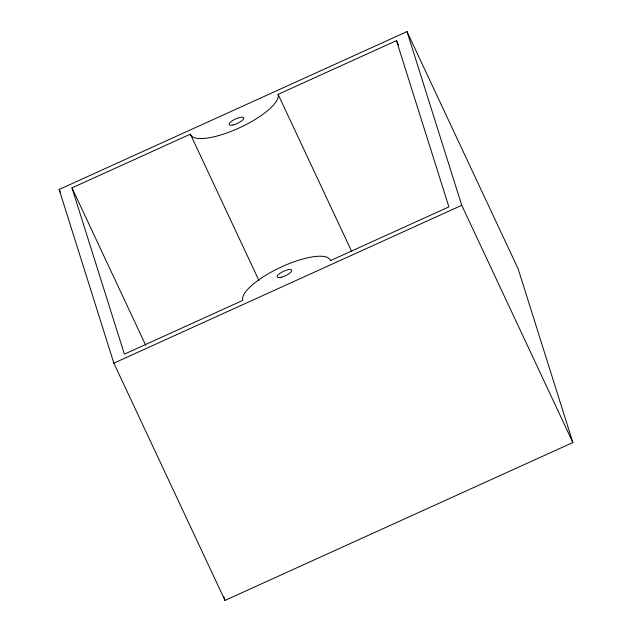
<?xml version="1.0" encoding="UTF-8"?>
<svg xmlns="http://www.w3.org/2000/svg" width="632" height="632" viewBox="0 0 632 632"><rect width="100%" height="100%" fill="white"/><g stroke="black" fill="none" stroke-linecap="round" stroke-linejoin="round"><path stroke-width="0.95" d="M59.124 189.466L407.008 31.6L518.137 268.837L572.876 442.534L224.992 600.4L113.863 363.163L59.124 189.466L60.372 192.144M396.485 40.622L448.886 206.885L330.489 260.613A48.19 14.489 -25.1 0 0 282.243 266.578A48.19 14.489 -25.1 0 0 242.783 300.413L124.385 354.141L71.985 187.878L190.382 134.15A48.19 14.489 -25.1 0 0 238.627 128.185A48.19 14.489 -25.1 0 0 278.088 94.35L396.485 40.622L398.579 45.093M113.863 363.163L461.747 205.297L407.008 31.6M461.747 205.297L572.876 442.534M278.088 94.35L351.779 251.662M190.382 134.15L259.049 280.734M71.985 187.878L145.676 345.19M223.807 596.648L224.992 600.4M233.09 124.962A8.034 2.417 -25.1 0 0 243.77 118.018A8.034 2.417 -25.1 0 0 232.434 120.672A8.034 2.417 -25.1 0 0 233.09 124.962M281.422 277.219A8.034 2.417 -25.1 0 0 291.747 270.227A8.034 2.417 -25.1 0 0 280.15 273.198A8.034 2.417 -25.1 0 0 281.422 277.219"/></g></svg>
